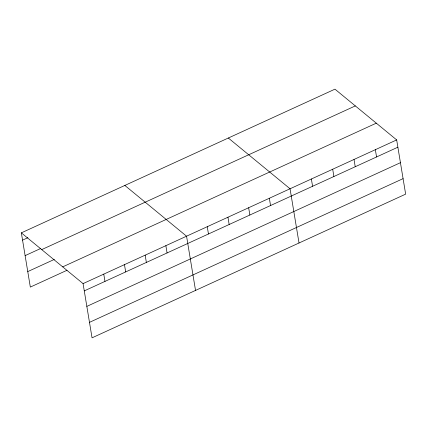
<?xml version="1.0" encoding="UTF-8"?>
<svg xmlns="http://www.w3.org/2000/svg" width="427" height="427" viewBox="0 0 427 427"><rect width="100%" height="100%" fill="white"/><g stroke="black" fill="none" stroke-linecap="round" stroke-linejoin="round"><path stroke-width="0.64" d="M21.35 232.859L334.955 89.163L396.672 139.917L405.65 194.141L92.045 337.837L83.068 283.613L21.35 232.859L30.328 287.083L66.991 270.286M22.556 240.139L27.878 237.7M25.118 255.629L40.496 248.583M41.718 249.608L355.323 105.912M27.76 271.593L54.373 259.397M62.7 266.864L376.304 123.168M83.068 283.613L396.672 139.917M84.274 290.894L397.879 147.192M86.836 306.383L400.441 162.687M89.483 322.348L403.088 178.646M228.328 138.022L290.05 188.771L299.023 242.995M124.839 185.441L186.556 236.195L195.534 290.419M375.349 149.685L376.555 156.965M354.026 159.458L355.227 166.738M332.697 169.231L333.903 176.506M311.374 179.004L312.58 186.279M269.352 198.256L270.553 205.536M248.653 207.741L249.859 215.021M227.954 217.226L229.16 224.506M207.255 226.71L208.461 233.985M165.863 245.68L167.064 252.955M145.164 255.159L146.365 262.44M124.465 264.644L125.671 271.924M103.766 274.129L104.973 281.409"/></g></svg>
